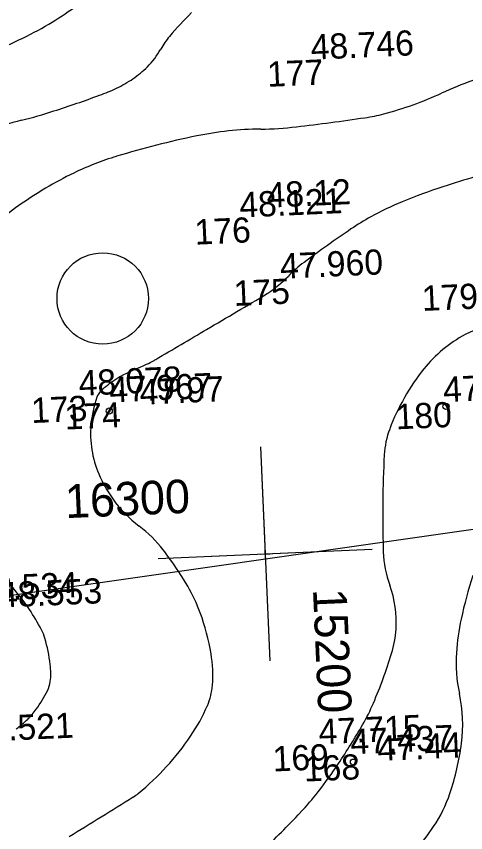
# Model space of a CAD drawing. Extents: x 642106 to 642351, y 6456946 to 6457148.
# Drawn here: x 642286.16 to 642299.54, y 6457045.2 to 6457069.55 of the extents above; entities that cross this region are included whole.
import ezdxf

# ---------------------------------------------------------------- set-up
doc = ezdxf.new("R2010")
doc.units = 0
for name, color, linetype in [('Level 10', 7, 'Continuous'), ('Level 11', 7, 'Continuous'), ('Level 12', 7, 'Continuous'), ('Level 16', 7, 'Continuous'), ('Level 17', 7, 'Continuous'), ('Level 18', 7, 'Continuous'), ('Level 40', 7, 'Continuous'), ('Level 5', 7, 'Continuous'), ('Level 6', 7, 'Continuous'), ('Level 63', 7, 'Continuous'), ('Level 7', 7, 'Continuous'), ('RIST', 7, 'Continuous')]:
    doc.layers.add(name, color=color, linetype=linetype)

# ---------------------------------------------------------------- blocks, each defined once
blk = doc.blocks.new('VKOR14')
at = {"layer": 'Level 12'}
for p, q in [((0, 1593.49), (0, -1593.5)), ((-1593.5, 0), (1593.49, 0))]:
    blk.add_line(p, q, dxfattribs=at)
blk = doc.blocks.new('KKOR10')
at = {"layer": 'Level 12'}
blk.add_blockref('VKOR14', (0, 0), dxfattribs=at)
blk = doc.blocks.new('KKOL10')
at = {"layer": 'Level 12'}
blk.add_blockref('KKOR10', (0, 0), dxfattribs=at)
blk = doc.blocks.new('KRIN13')
at = {"layer": 'Level 10'}
blk.add_circle((0, 0), 226.7, dxfattribs=at)
blk = doc.blocks.new('RIST')
at = {"layer": 'RIST'}
for p, q in [((-150, 0), (150, 0)), ((0, 150), (0, -150))]:
    blk.add_line(p, q, dxfattribs=at)
blk = doc.blocks.new('MUMM')
at = {"layer": 'Level 18'}
blk.add_circle((0, 0), 90.9, dxfattribs=at)
blk = doc.blocks.new('VKOR24')
at = {"layer": 'Level 11'}
for p, q in [((0, 2500), (0, -2500)), ((-2500, 0), (2500, 0))]:
    blk.add_line(p, q, dxfattribs=at)
blk = doc.blocks.new('KKOR15')
at = {"layer": 'Level 6'}
blk.add_blockref('VKOR24', (0, 0), dxfattribs=at)
blk = doc.blocks.new('KKOL15')
at = {"layer": 'Level 6'}
blk.add_blockref('KKOR15', (0, 0), dxfattribs=at)
blk = doc.blocks.new('VKOR28')
at = {"layer": 'Level 5'}
for p, q in [((0, 1593.49), (0, -1593.5)), ((-1593.5, 0), (1593.49, 0))]:
    blk.add_line(p, q, dxfattribs=at)
blk = doc.blocks.new('KKOR19')
at = {"layer": 'Level 5'}
blk.add_blockref('VKOR28', (0, 0), dxfattribs=at)
blk = doc.blocks.new('KKOL19')
at = {"layer": 'Level 5'}
blk.add_blockref('KKOR19', (0, 0), dxfattribs=at)
blk = doc.blocks.new('VKOR32')
at = {"layer": 'Level 6'}
for p, q in [((0, 1593.49), (0, -1593.5)), ((-1593.5, 0), (1593.49, 0))]:
    blk.add_line(p, q, dxfattribs=at)
blk = doc.blocks.new('KKOR23')
at = {"layer": 'Level 6'}
blk.add_blockref('VKOR32', (0, 0), dxfattribs=at)
blk = doc.blocks.new('KKOL23')
at = {"layer": 'Level 6'}
blk.add_blockref('KKOR23', (0, 0), dxfattribs=at)
blk = doc.blocks.new('VKOR37')
at = {"layer": 'Level 7'}
for p, q in [((0, 1593.49), (0, -1593.5)), ((-1593.5, 0), (1593.49, 0))]:
    blk.add_line(p, q, dxfattribs=at)
blk = doc.blocks.new('KKOR28')
at = {"layer": 'Level 7'}
blk.add_blockref('VKOR37', (0, 0), dxfattribs=at)
blk = doc.blocks.new('KKOL28')
at = {"layer": 'Level 7'}
blk.add_blockref('KKOR28', (0, 0), dxfattribs=at)
blk = doc.blocks.new('VKOR38')
at = {"layer": 'Level 10'}
for p, q in [((0, 1593.49), (0, -1593.5)), ((-1593.5, 0), (1593.49, 0))]:
    blk.add_line(p, q, dxfattribs=at)
blk = doc.blocks.new('KKOR29')
at = {"layer": 'Level 10'}
blk.add_blockref('VKOR38', (0, 0), dxfattribs=at)
blk = doc.blocks.new('KKOL29')
at = {"layer": 'Level 10'}
blk.add_blockref('KKOR29', (0, 0), dxfattribs=at)

msp = doc.modelspace()

# ---------------------------------------------------------------- linework, layer by layer
at = {"layer": 'Level 12'}
for p, q in [((642293.5, 6457055.111), (642293.57, 6457053.516)), ((642291.975, 6457053.447), (642295.164, 6457053.586)), ((642291.975, 6457053.447), (642295.164, 6457053.586)), ((642293.57, 6457053.516), (642293.639, 6457051.922))]:
    msp.add_line(p, q, dxfattribs=at)
at = {"layer": 'Level 16'}
for centre, radius, start, end in [((642271.023, 6457095.006), 30.324, 302.5434, 305.9156), ((642282.339, 6457077.274), 9.29, 296.4487, 302.5434), ((642300.674, 6457060.431), 13.097, 135.1988, 139.4325), ((642280.329, 6457081.315), 13.803, 287.6945, 296.4487), ((642292.417, 6457067.499), 2.227, 139.4325, 151.386), ((642288.506, 6457069.633), 2.227, 314.369, 331.386), ((642287.739, 6457070.417), 3.325, 304.7723, 314.369), ((642287.676, 6457070.508), 3.435, 295.3314, 304.7723), ((642303.21, 6457057.739), 10.479, 109.2345, 114.743), ((642286.629, 6457072.719), 5.881, 290.0241, 295.3314), ((642294.438, 6457076.772), 10.479, 284.734, 294.743), ((642274.591, 6457105.75), 41.038, 288.0156, 290.0241), ((642282.798, 6457080.514), 14.501, 284.0428, 288.0156), ((642286.54, 6457133.663), 67.88, 276.73651, 278.47399), ((642295.772, 6457071.7), 5.234, 278.474, 284.734), ((642289.836, 6457052.379), 14.501, 104.0428, 108.3257), ((642293.516, 6457056.461), 9.723, 90.4521, 101.7465), ((642293.362, 6457075.907), 9.723, 270.4521, 276.7365), ((642297.199, 6457038.747), 27.817, 101.7465, 106.8315), ((642291.622, 6457057.183), 8.555, 106.8315, 116.0075), ((642292.975, 6457054.411), 11.64, 116.0075, 125.3771), ((642308.712, 6457034.137), 31.886, 104.3028, 107.9839), ((642303.749, 6457049.425), 15.813, 107.9839, 112.6918), ((642292.705, 6457054.791), 11.174, 125.3771, 134.9405), ((642301.52, 6457054.757), 10.033, 112.6918, 118.6032), ((642300.02, 6457057.508), 6.9, 118.6032, 124.3358), ((642320.158, 6457028.026), 42.603, 124.3358, 126.642), ((642297.157, 6457058.95), 4.063, 126.642, 135.6104), ((642291.35, 6457064.635), 4.063, 304.586, 315.6104), ((640925.868, 6459373.601), 2686.565, 300.560088, 300.604843), ((642293.463, 6457061.569), 0.34, 300.6049, 304.5861), ((641311.469, 6458720.547), 1928.167, 300.507824, 300.560088), ((642300.883, 6457057.524), 2.871, 92.501, 118.1231), ((642301.399, 6457056.558), 3.966, 118.1231, 141.3828), ((642288.183, 6457063.051), 4.301, 292.1692, 298.9335), ((642289.236, 6457061.147), 2.126, 298.9337, 300.508), ((642291.429, 6457055.085), 4.301, 112.1692, 122.8307), ((642303.455, 6457054.916), 6.597, 141.3828, 159.3677), ((642290.662, 6457056.273), 2.887, 122.8307, 133.5932), ((642288.969, 6457058.052), 0.431, 133.5932, 161.7024), ((642292.124, 6457057.009), 3.754, 161.7025, 174.5195), ((642291.37, 6457057.081), 2.997, 174.5195, 188.873), ((642299.687, 6457056.334), 2.572, 159.3677, 177.0246), ((642291.378, 6457057.082), 3.004, 188.873, 203.1045), ((642331.555, 6457054.678), 34.482, 177.0246, 181.6748), ((642292.264, 6457057.46), 3.968, 203.1045, 215.4799), ((642292.083, 6457057.331), 3.745, 215.4799, 232.8802), ((642287.562, 6457051.358), 3.745, 37.4673, 52.8802), ((642282.088, 6457047.162), 10.643, 35.8236, 37.4673), ((642331.555, 6457054.678), 34.482, 181.6748, 181.8289), ((642282.088, 6457047.162), 10.643, 30.4285, 35.8236), ((642300.286, 6457053.679), 3.198, 181.8289, 200.0936), ((642289.038, 6457054.746), 3.73, 214.3466, 221.0691), ((642311.694, 6457048.933), 12.566, 161.7282, 167.8855), ((642287.108, 6457050.111), 4.821, 19.962, 30.4285), ((642294.28, 6457051.482), 3.198, 356.2773, 20.0936), ((642283.414, 6457049.845), 3.73, 32.6844, 41.0691), ((642279.178, 6457047.127), 8.763, 28.0767, 32.6844), ((642285.127, 6457049.392), 6.928, 9.5262, 19.962), ((642306.331, 6457050.084), 7.081, 167.8855, 176.091), ((642285.769, 6457050.643), 1.293, 16.0633, 28.0767), ((642294.281, 6457051.482), 3.197, 343.0174, 356.2773), ((642282.08, 6457049.581), 5.132, 7.123, 16.0633), ((642288.17, 6457049.902), 3.843, 355.4986, 9.5262), ((642283.365, 6457054.816), 14.61, 336.8259, 343.0174), ((642303.569, 6457050.272), 4.312, 176.091, 192.35), ((642285.106, 6457049.959), 2.082, 353.0659, 7.123), ((642286.356, 6457049.807), 0.823, 333.097, 353.0659), ((642290.066, 6457049.753), 1.941, 336.8502, 355.4986), ((642283.309, 6457051.353), 4.239, 324.3342, 333.097), ((642295.144, 6457048.428), 4.312, 352.5293, 12.35), ((642286.954, 6457051.084), 5.326, 325.625, 336.8502), ((642291.264, 6457051.435), 6.018, 329.9577, 336.8259), ((642284.882, 6457050.224), 2.303, 314.5389, 324.3342), ((642284.48, 6457050.632), 2.876, 305.7761, 314.5389), ((642277.845, 6457059.195), 21.52, 326.3271, 329.9577), ((642284.554, 6457052.726), 8.234, 317.5853, 325.625), ((642291.517, 6457048.904), 7.971, 341.4591, 352.5293), ((642284.515, 6457052.761), 8.286, 309.5707, 317.5853), ((642283.711, 6457055.287), 14.472, 322.2195, 326.3271), ((642288.91, 6457047.443), 1.387, 301.962, 309.5707), ((642288.258, 6457051.763), 8.718, 316.9266, 322.2195), ((642295.226, 6457047.659), 4.058, 325.9208, 341.4591), ((642180.338, 6457221.452), 206.489, 301.33894, 301.96202), ((642277.069, 6457062.223), 24.035, 313.0101, 316.9266), ((642290.091, 6457051.134), 10.258, 315.806, 325.9208)]:
    msp.add_arc(centre, radius, start, end, dxfattribs=at)
at = {"layer": 'Level 40'}
msp.add_line((642283.009, 6457051.857), (642314.417, 6457056.343), dxfattribs=at)
at = {"layer": 'Level 6'}
msp.add_line((642283.009, 6457051.857), (642314.417, 6457056.343), dxfattribs=at)
msp.add_line((642283.009, 6457051.857), (642314.417, 6457056.343), dxfattribs=at)

# ---------------------------------------------------------------- block references
at = {"layer": 'Level 10', "rotation": 2.501003485659088}
for name, p, xscale, yscale in [('KRIN13', (642288.735, 6457061.133), 0.00600962946387277, 0.00600962946387277), ('KKOL29', (642293.57, 6457053.516), 0.0020032098212909234, 0.0020032098212909226)]:
    msp.add_blockref(name, p, dxfattribs=dict(at, xscale=xscale, yscale=yscale))
at = {"layer": 'Level 12', "xscale": 0.0010016049106454617, "yscale": 0.0010016049106454613, "rotation": 2.501003485659088}
msp.add_blockref('KKOL10', (642293.57, 6457053.516), dxfattribs=at)
at = {"layer": 'Level 17', "xscale": 0.0010016049106454617, "yscale": 0.0010016049106454613, "rotation": 2.501003485659088}
msp.add_blockref('RIST', (642293.57, 6457053.516), dxfattribs=at)
msp.add_blockref('RIST', (642293.57, 6457053.516), dxfattribs=at)
at = {"layer": 'Level 18', "xscale": 0.0010016049106454617, "yscale": 0.0010016049106454613, "rotation": 2.501003485659088}
for p in [(642298.957, 6457057.917), (642288.929, 6457057.777), (642296.2, 6457047.307)]:
    msp.add_blockref('MUMM', p, dxfattribs=at)
at = {"layer": 'Level 5', "xscale": 0.0010016049106454617, "yscale": 0.0010016049106454613, "rotation": 2.501003485659088}
msp.add_blockref('KKOL19', (642293.57, 6457053.516), dxfattribs=at)
at = {"layer": 'Level 6', "xscale": 0.0010016049106454617, "yscale": 0.0010016049106454613, "rotation": 2.501003485659088}
for name in ['KKOL15', 'KKOL23']:
    msp.add_blockref(name, (642293.57, 6457053.516), dxfattribs=at)
at = {"layer": 'Level 7', "xscale": 0.0010016049106454617, "yscale": 0.0010016049106454613, "rotation": 2.501003485659088}
msp.add_blockref('KKOL28', (642293.57, 6457053.516), dxfattribs=at)

# ---------------------------------------------------------------- texts
at = {"layer": 'Level 11'}
for s, rotation, p in [('16300', 2.501, (642287.631, 6457054.581)), ('15200', 272.501, (642294.995, 6457052.464))]:
    msp.add_text(s, height=1.0016, rotation=rotation, dxfattribs=at).set_placement(p)
at = {"layer": 'Level 18'}
for s, p in [('48.12', (642293.628, 6457063.839)), ('47.97', (642289.846, 6457057.963)), ('47.44', (642296.928, 6457047.339))]:
    msp.add_text(s, height=0.7512, rotation=2.501, dxfattribs=at).set_placement(p)
at = {"layer": 'Level 5'}
for s, p in [('177', (642293.646, 6457067.443)), ('176', (642291.484, 6457062.736)), ('175', (642292.648, 6457060.908)), ('179', (642298.253, 6457060.76)), ('173', (642286.617, 6457057.417)), ('174', (642287.613, 6457057.222)), ('180', (642297.472, 6457057.229)), ('169', (642293.809, 6457047.026)), ('168', (642294.738, 6457046.725))]:
    msp.add_text(s, height=0.7512, rotation=2.501, dxfattribs=at).set_placement(p)
at = {"layer": 'Level 63'}
for s, p in [('48.746', (642294.943, 6457068.252)), ('48.121', (642292.817, 6457063.546)), ('47.960', (642294.027, 6457061.72)), ('48.078', (642288.032, 6457058.231)), ('47.967', (642288.945, 6457058.032)), ('47.370', (642298.887, 6457058.042)), ('48.534', (642284.942, 6457052.095)), ('48.553', (642285.661, 6457051.913)), ('48.521', (642284.815, 6457047.903)), ('47.715', (642295.177, 6457047.838)), ('47.437', (642296.124, 6457047.537))]:
    msp.add_text(s, height=0.7512, rotation=2.501, dxfattribs=at).set_placement(p)

doc.saveas('drawing.dxf')
